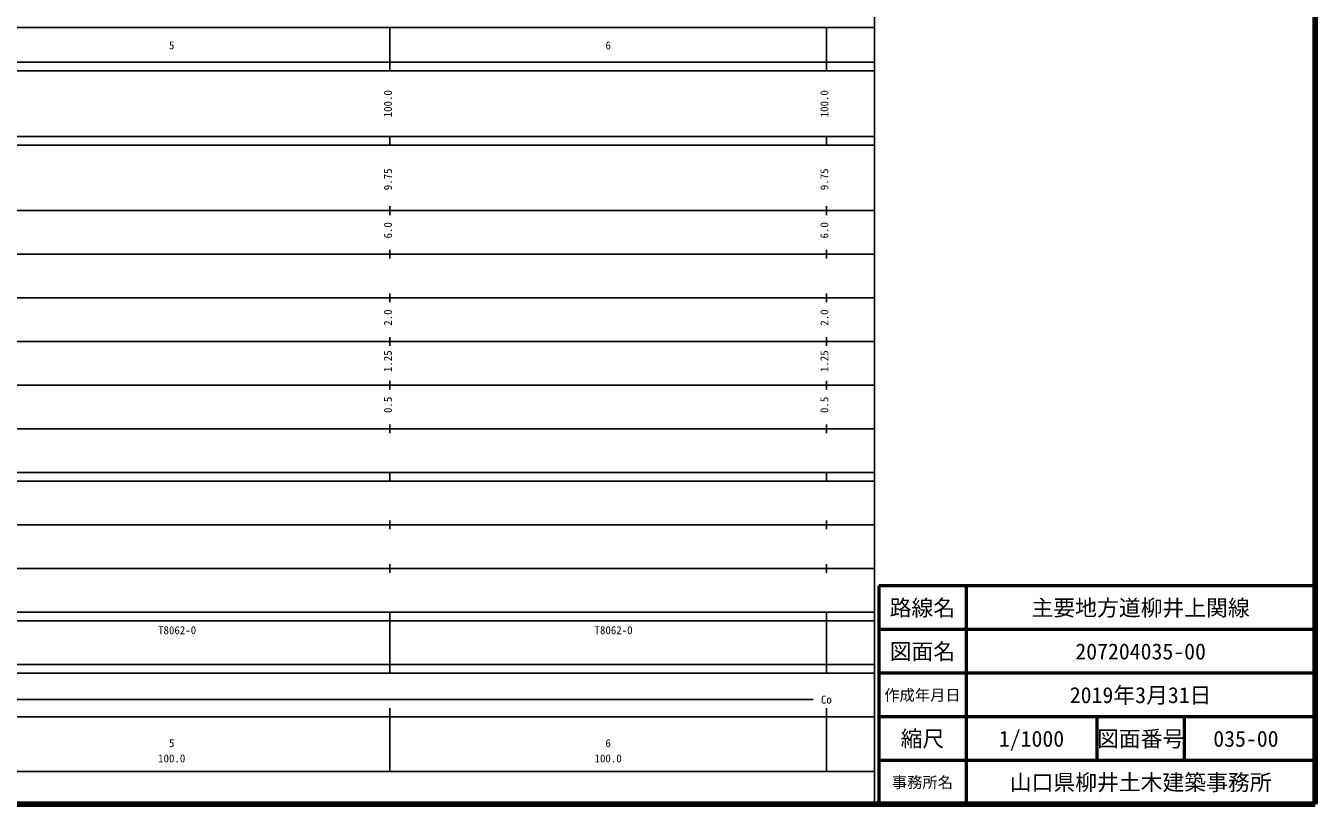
# Model space of a CAD drawing. Units: millimetres on the paper, enlarged 1000 times. Extents: x 40000 to 680000, y 20000 to 380000.
# Drawn here: x 384566 to 680000, y 20000 to 198357 of the extents above; entities that cross this region are included whole.
import ezdxf
from ezdxf.enums import TextEntityAlignment as Align

# ---------------------------------------------------------------- set-up
doc = ezdxf.new("R2010")
doc.units = ezdxf.units.MM
doc.header["$LTSCALE"] = 1000
for name, color, linetype, lineweight in [('M-TTL', 2, 'Continuous', 140), ('M-TTL-BAND', 7, 'Continuous', 25), ('M-TTL-FRAM', 2, 'Continuous', 50), ('M-TTL-LINE', 7, 'Continuous', 50)]:
    doc.layers.add(name, color=color, linetype=linetype, lineweight=lineweight)
doc.layers.add('M-TTL-TXT', color=7, linetype='Continuous')
doc.styles.add('ＭＳ ゴシック', font='')
doc.styles.get('ＭＳ ゴシック').set_extended_font_data('MS Gothic')

msp = doc.modelspace()

# ---------------------------------------------------------------- linework, layer by layer
at = {"layer": 'M-TTL'}
for p, q in [((680000, 20000), (680000, 380000)), ((40000, 20000), (680000, 20000))]:
    msp.add_line(p, q, dxfattribs=at)
at = {"layer": 'M-TTL-BAND'}
for p, q in [((579000, 20000), (579000, 370000)), ((68000, 198000), (579000, 198000)), ((468000, 188000), (468000, 198000)), ((468000, 188000), (468000, 198000)), ((568000, 188000), (568000, 198000)), ((568000, 188000), (568000, 198000)), ((40000, 190000), (579000, 190000)), ((40000, 188000), (579000, 188000)), ((40000, 173000), (579000, 173000)), ((468000, 171000), (468000, 173000)), ((468000, 171000), (468000, 173000)), ((568000, 171000), (568000, 173000)), ((568000, 171000), (568000, 173000)), ((40000, 171000), (579000, 171000)), ((468000, 155000), (468000, 157000)), ((468000, 155000), (468000, 157000)), ((568000, 155000), (568000, 157000)), ((568000, 155000), (568000, 157000)), ((40000, 156000), (579000, 156000)), ((46000, 146000), (579000, 146000)), ((468000, 145000), (468000, 147000)), ((468000, 145000), (468000, 147000)), ((568000, 145000), (568000, 147000)), ((568000, 145000), (568000, 147000)), ((52000, 136000), (579000, 136000)), ((468000, 135000), (468000, 137000)), ((468000, 135000), (468000, 137000)), ((568000, 135000), (568000, 137000)), ((568000, 135000), (568000, 137000)), ((46000, 126000), (579000, 126000)), ((468000, 125000), (468000, 127000)), ((468000, 125000), (468000, 127000)), ((568000, 125000), (568000, 127000)), ((568000, 125000), (568000, 127000)), ((52000, 116000), (579000, 116000)), ((468000, 115000), (468000, 117000)), ((468000, 115000), (468000, 117000)), ((568000, 115000), (568000, 117000)), ((568000, 115000), (568000, 117000)), ((468000, 105000), (468000, 107000)), ((468000, 105000), (468000, 107000)), ((568000, 105000), (568000, 107000)), ((568000, 105000), (568000, 107000)), ((46000, 106000), (579000, 106000)), ((40000, 96000), (579000, 96000)), ((468000, 94000), (468000, 96000)), ((468000, 94000), (468000, 96000)), ((568000, 94000), (568000, 96000)), ((568000, 94000), (568000, 96000)), ((40000, 94000), (579000, 94000)), ((49000, 84000), (579000, 84000)), ((468000, 83000), (468000, 85000)), ((468000, 83000), (468000, 85000)), ((568000, 83000), (568000, 85000)), ((568000, 83000), (568000, 85000)), ((40000, 74000), (579000, 74000)), ((468000, 73000), (468000, 75000)), ((468000, 73000), (468000, 75000)), ((568000, 73000), (568000, 75000)), ((568000, 73000), (568000, 75000)), ((40000, 64000), (579000, 64000)), ((468000, 62000), (468000, 64000)), ((468000, 62000), (468000, 64000)), ((568000, 62000), (568000, 64000)), ((568000, 62000), (568000, 64000)), ((40000, 62000), (579000, 62000)), ((468000, 52000), (468000, 62000)), ((468000, 52000), (468000, 62000)), ((568000, 52000), (568000, 62000)), ((40000, 52000), (579000, 52000)), ((468000, 50000), (468000, 52000)), ((468000, 50000), (468000, 52000)), ((568000, 50000), (568000, 52000)), ((568000, 50000), (568000, 52000)), ((40000, 50000), (579000, 50000)), ((178500, 44000), (565000, 44000)), ((468000, 27500), (468000, 42000)), ((468000, 27500), (468000, 42000)), ((568000, 27500), (568000, 42000)), ((568000, 27500), (568000, 42000)), ((40000, 40000), (579000, 40000)), ((68000, 27500), (579000, 27500))]:
    msp.add_line(p, q, dxfattribs=at)
at = {"layer": 'M-TTL-FRAM'}
for p, q in [((680000, 70000), (580000, 70000)), ((580000, 70000), (580000, 20000))]:
    msp.add_line(p, q, dxfattribs=at)
at = {"layer": 'M-TTL-LINE'}
for p, q in [((600000, 70000), (600000, 20000)), ((680000, 60000), (580000, 60000)), ((680000, 50000), (580000, 50000)), ((680000, 40000), (580000, 40000)), ((630000, 40000), (630000, 30000)), ((650000, 40000), (650000, 30000)), ((680000, 30000), (580000, 30000))]:
    msp.add_line(p, q, dxfattribs=at)

# ---------------------------------------------------------------- texts
at = {"layer": 'M-TTL-BAND', "style": 'ＭＳ ゴシック'}
for s, p in [('5', (418000, 192405)), ('6', (518000, 192405)), ('Co', (568000, 42500)), ('5', (418000, 32523)), ('6', (518000, 32523)), ('100.0', (418000, 29033)), ('100.0', (518000, 29033))]:
    msp.add_text(s, height=1833, dxfattribs=at).set_placement(p, align=Align.BOTTOM_CENTER)
for s, p in [('100.0', (469000, 180500)), ('100.0', (569000, 180500)), ('9.75', (469000, 163174)), ('9.75', (569000, 163174)), ('6.0', (469000, 151500)), ('6.0', (569000, 151500)), ('2.0', (469000, 131500)), ('2.0', (569000, 131500)), ('1.25', (469000, 121500)), ('1.25', (569000, 121500)), ('0.5', (469000, 111500)), ('0.5', (569000, 111500))]:
    msp.add_text(s, height=1833, rotation=90, dxfattribs=at).set_placement(p, align=Align.BOTTOM_CENTER)
for p in [(414875, 58405), (514875, 58405)]:
    msp.add_text('T8062-0', height=1833, dxfattribs=at).set_placement(p, align=Align.BOTTOM_LEFT)
at = {"layer": 'M-TTL-TXT', "style": 'ＭＳ ゴシック'}
for s, height, p in [('路線名', 3666, (590000, 65000)), ('路線名', 3666, (590000, 65000)), ('主要地方道柳井上関線', 3666, (640000, 65000)), ('図面名', 3666, (590000, 55000)), ('図面名', 3666, (590000, 55000)), ('207204035-00', 3666, (640000, 55000)), ('2019年3月31日', 3666, (640000, 45000)), ('作成年月日', 2566, (590000, 45000)), ('作成年月日', 2566, (590000, 45000)), ('縮尺', 3666, (590000, 35000)), ('縮尺', 3666, (590000, 35000)), ('1/1000', 3666, (615000, 35000)), ('図面番号', 3666, (640000, 35000)), ('図面番号', 3666, (640000, 35000)), ('035-00', 3666, (664125, 35000)), ('事務所名', 2566, (590000, 25000)), ('事務所名', 2566, (590000, 25000)), ('山口県柳井土木建築事務所', 3666, (640000, 25000))]:
    msp.add_text(s, height=height, dxfattribs=at).set_placement(p, align=Align.MIDDLE_CENTER)

doc.saveas('drawing.dxf')
